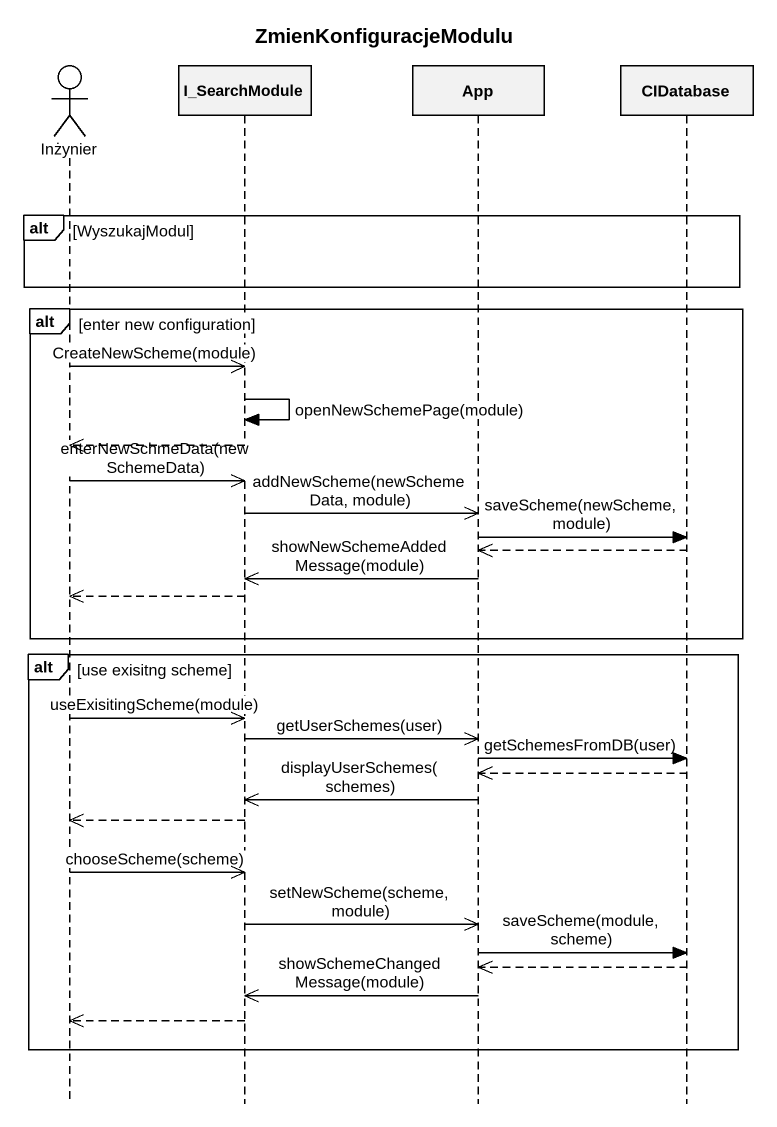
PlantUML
@startuml
title ZmienKonfiguracjeModulu
hide footbox
actor Inżynier
participant I_SearchModule
participant App
participant CIDatabase

alt WyszukajModul
end
alt enter new configuration
  Inżynier ->> I_SearchModule : CreateNewScheme(module)
  I_SearchModule -> I_SearchModule : openNewSchemePage(module)
  I_SearchModule -->> Inżynier
  Inżynier ->> I_SearchModule : enterNewSchmeData(newSchemeData)
  I_SearchModule ->> App : addNewScheme(newSchemeData, module)
  App -> CIDatabase : saveScheme(newScheme, module)
  CIDatabase -->> App
  App ->> I_SearchModule : showNewSchemeAddedMessage(module)
  I_SearchModule -->> Inżynier
end
alt use exisitng scheme
  Inżynier ->> I_SearchModule : useExisitingScheme(module)
  I_SearchModule ->> App : getUserSchemes(user)
  App -> CIDatabase : getSchemesFromDB(user)
  CIDatabase -->> App
  App ->> I_SearchModule : displayUserSchemes(schemes)
  I_SearchModule -->> Inżynier
  Inżynier ->> I_SearchModule : chooseScheme(scheme)
  I_SearchModule ->> App : setNewScheme(scheme, module)
  App -> CIDatabase : saveScheme(module, scheme)
  CIDatabase -->> App
  App ->> I_SearchModule : showSchemeChangedMessage(module)
  I_SearchModule -->> Inżynier
end
@enduml
